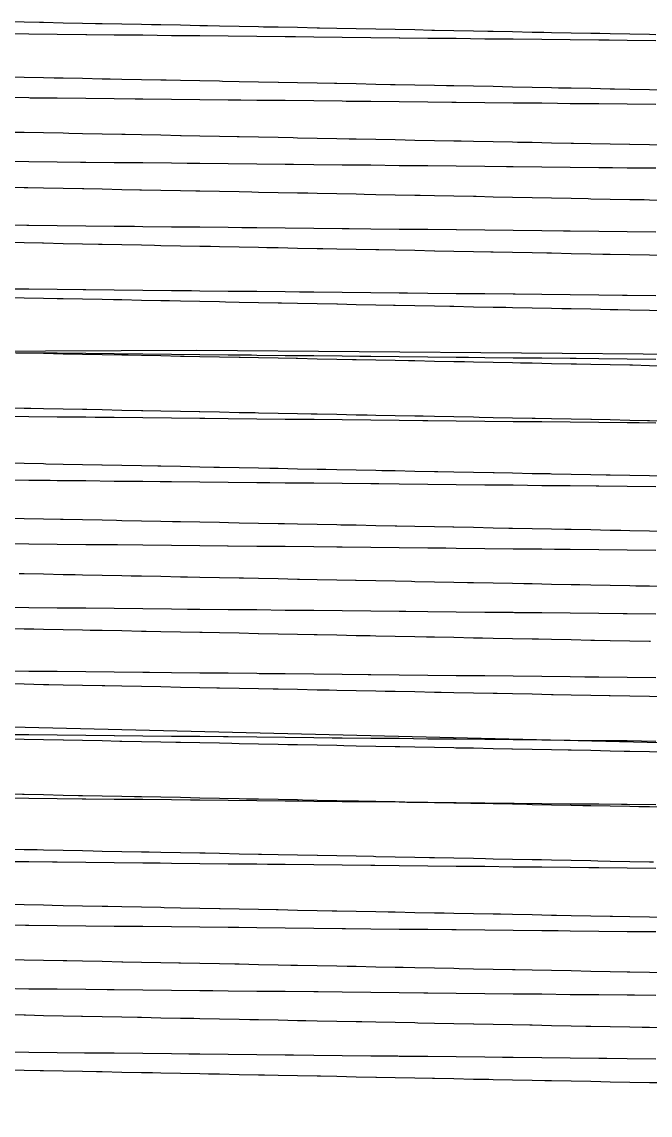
# Model space of a CAD drawing. Header units: metres. Extents: x 0 to 7092, y 40 to 458.
# Drawn here: x 2769.3 to 2839, y 40 to 161.4 of the extents above; entities that cross this region are included whole.
import ezdxf

# ---------------------------------------------------------------- set-up
doc = ezdxf.new("R2010")
doc.units = ezdxf.units.M

msp = doc.modelspace()

# ---------------------------------------------------------------- linework, layer by layer
at = {"color": 1}
msp.add_lwpolyline([(2729.84, 124.64), (2788.71, 124.92), (2788.71, 124.92), (2788.71, 124.92), (2788.71, 124.92), (2788.71, 124.92), (2842.74, 124.45), (2842.74, 124.45), (2842.74, 124.45), (2842.74, 124.45), (2842.74, 124.45), (2842.74, 124.45), (2901.48, 122.57), (2901.48, 122.57), (2901.48, 122.57), (2901.48, 122.57), (2901.48, 122.57), (2965.46, 123.41)], dxfattribs=at)
at = {"layer": 'Contour_Level_10'}
for points in [[(2841.07, 141.52), (2838.91, 141.57), (2838.34, 141.58), (2836.74, 141.61), (2834.57, 141.65), (2832.4, 141.69), (2832.12, 141.7), (2830.23, 141.74), (2828.06, 141.78), (2825.9, 141.82), (2825.9, 141.82), (2823.73, 141.87), (2821.56, 141.91), (2819.68, 141.95), (2819.39, 141.95), (2817.22, 141.99), (2815.06, 142.04), (2813.46, 142.07), (2812.89, 142.08), (2810.72, 142.12), (2808.55, 142.17), (2807.25, 142.19), (2806.38, 142.21), (2804.22, 142.25), (2802.05, 142.3), (2801.03, 142.32), (2799.88, 142.34), (2797.71, 142.38), (2795.54, 142.42), (2794.81, 142.44), (2793.38, 142.47), (2791.21, 142.51), (2789.04, 142.55), (2788.59, 142.56), (2786.87, 142.6), (2784.7, 142.64), (2782.54, 142.68), (2782.37, 142.68), (2780.37, 142.72), (2778.2, 142.77), (2776.15, 142.81), (2776.03, 142.81), (2773.86, 142.85), (2771.7, 142.9), (2769.94, 142.93), (2769.53, 142.94), (2767.36, 142.98)], [(2839.62, 102.68), (2836.45, 102.71), (2833.29, 102.74), (2830.13, 102.77), (2828.39, 102.79), (2826.97, 102.81), (2823.81, 102.84), (2820.64, 102.87), (2817.48, 102.9), (2816.34, 102.92), (2814.32, 102.94), (2811.16, 102.97), (2808, 103), (2804.84, 103.03), (2804.24, 103.04), (2801.67, 103.07), (2798.51, 103.1), (2795.35, 103.13), (2792.19, 103.16), (2792.1, 103.16), (2789.03, 103.19), (2785.87, 103.23), (2782.7, 103.26), (2779.9, 103.29), (2779.54, 103.29), (2776.38, 103.32), (2773.22, 103.35), (2770.06, 103.38), (2767.66, 103.41)]]:
    msp.add_lwpolyline(points, dxfattribs=at)
at = {"layer": 'Contour_Level_11'}
for points in [[(2839.98, 135.42), (2838.91, 135.44), (2836.74, 135.48), (2834.57, 135.53), (2833.76, 135.54), (2832.4, 135.57), (2830.23, 135.61), (2828.06, 135.66), (2827.54, 135.67), (2825.9, 135.7), (2823.73, 135.74), (2821.56, 135.79), (2821.32, 135.79), (2819.39, 135.83), (2817.22, 135.87), (2815.11, 135.91), (2815.06, 135.91), (2812.89, 135.96), (2810.72, 136), (2808.89, 136.04), (2808.55, 136.04), (2806.38, 136.09), (2804.22, 136.13), (2802.67, 136.16), (2802.05, 136.17), (2799.88, 136.21), (2797.71, 136.26), (2796.45, 136.28), (2795.54, 136.3), (2793.38, 136.34), (2791.21, 136.39), (2790.23, 136.41), (2789.04, 136.43), (2786.87, 136.47), (2784.7, 136.51), (2784.01, 136.53), (2782.54, 136.56), (2780.37, 136.6), (2778.2, 136.64), (2777.8, 136.65), (2776.03, 136.69), (2773.86, 136.73), (2771.7, 136.77), (2771.58, 136.77), (2769.53, 136.82), (2767.36, 136.86)], [(2839.62, 95.61), (2836.45, 95.65), (2835.98, 95.65), (2833.29, 95.68), (2830.13, 95.71), (2826.97, 95.74), (2823.96, 95.77), (2823.81, 95.78), (2820.64, 95.81), (2817.48, 95.84), (2814.32, 95.87), (2811.9, 95.9), (2811.16, 95.91), (2808, 95.94), (2804.84, 95.97), (2801.67, 96), (2799.8, 96.02), (2798.51, 96.03), (2795.35, 96.07), (2792.19, 96.1), (2789.03, 96.13), (2787.65, 96.14), (2785.87, 96.16), (2782.7, 96.19), (2779.54, 96.23), (2776.38, 96.26), (2775.45, 96.27), (2773.22, 96.29), (2770.06, 96.32), (2766.89, 96.35)]]:
    msp.add_lwpolyline(points, dxfattribs=at)
at = {"layer": 'Contour_Level_12'}
for points in [[(2841.07, 129.28), (2838.91, 129.32), (2836.74, 129.36), (2835.4, 129.39), (2834.57, 129.4), (2832.4, 129.45), (2830.23, 129.49), (2829.18, 129.51), (2828.06, 129.53), (2825.9, 129.58), (2823.73, 129.62), (2822.97, 129.63), (2821.56, 129.66), (2819.39, 129.7), (2817.22, 129.75), (2816.75, 129.76), (2815.06, 129.79), (2812.89, 129.83), (2810.72, 129.88), (2810.53, 129.88), (2808.55, 129.92), (2806.38, 129.96), (2804.31, 130), (2804.22, 130), (2802.05, 130.05), (2799.88, 130.09), (2798.09, 130.13), (2797.71, 130.13), (2795.54, 130.18), (2793.38, 130.22), (2791.87, 130.25), (2791.21, 130.26), (2789.04, 130.31), (2786.87, 130.35), (2785.66, 130.37), (2784.7, 130.39), (2782.54, 130.43), (2780.37, 130.48), (2779.44, 130.5), (2778.2, 130.52), (2776.03, 130.56), (2773.86, 130.61), (2773.22, 130.62), (2771.7, 130.65), (2769.53, 130.69), (2767.36, 130.73)], [(2839.62, 88.55), (2836.45, 88.59), (2833.29, 88.62), (2831.75, 88.63), (2830.13, 88.65), (2826.97, 88.68), (2823.81, 88.72), (2820.64, 88.75), (2819.74, 88.76), (2817.48, 88.78), (2814.32, 88.81), (2811.16, 88.84), (2808, 88.88), (2807.69, 88.88), (2804.84, 88.91), (2801.67, 88.94), (2798.51, 88.97), (2795.6, 89), (2795.35, 89.01), (2792.19, 89.04), (2789.03, 89.07), (2785.87, 89.1), (2783.46, 89.13), (2782.7, 89.13), (2779.54, 89.17), (2776.38, 89.2), (2773.22, 89.23), (2771.28, 89.25), (2770.06, 89.26), (2766.89, 89.29)]]:
    msp.add_lwpolyline(points, dxfattribs=at)
at = {"layer": 'Contour_Level_13'}
for points in [[(2841.07, 123.15), (2838.91, 123.19), (2837.04, 123.23), (2836.74, 123.24), (2834.57, 123.28), (2832.4, 123.32), (2830.83, 123.35), (2830.23, 123.37), (2828.06, 123.41), (2825.9, 123.45), (2824.61, 123.48), (2823.73, 123.49), (2821.56, 123.54), (2819.39, 123.58), (2818.39, 123.6), (2817.22, 123.62), (2815.06, 123.67), (2812.89, 123.71), (2812.17, 123.72), (2810.72, 123.75), (2808.55, 123.8), (2806.38, 123.84), (2805.95, 123.85), (2804.22, 123.88), (2802.05, 123.92), (2799.88, 123.97), (2799.73, 123.97), (2797.71, 124.01), (2795.54, 124.05), (2793.52, 124.09), (2793.38, 124.1), (2791.21, 124.14), (2789.04, 124.18), (2787.3, 124.22), (2786.87, 124.22), (2784.7, 124.27), (2782.54, 124.31), (2781.08, 124.34), (2780.37, 124.35), (2778.2, 124.4), (2776.03, 124.44), (2774.86, 124.46), (2773.86, 124.48), (2771.7, 124.53), (2769.53, 124.57), (2768.64, 124.59)], [(2839.62, 81.49), (2836.45, 81.53), (2833.29, 81.56), (2830.13, 81.59), (2827.73, 81.62), (2826.97, 81.62), (2823.81, 81.66), (2820.64, 81.69), (2817.48, 81.72), (2815.75, 81.74), (2814.32, 81.75), (2811.16, 81.79), (2808, 81.82), (2804.84, 81.85), (2803.72, 81.86), (2801.67, 81.88), (2798.51, 81.92), (2795.35, 81.95), (2792.19, 81.98), (2791.66, 81.98), (2789.03, 82.01), (2785.87, 82.04), (2782.7, 82.08), (2779.56, 82.11), (2779.54, 82.11), (2776.38, 82.14), (2773.22, 82.17), (2770.06, 82.2), (2767.43, 82.23)]]:
    msp.add_lwpolyline(points, dxfattribs=at)
at = {"layer": 'Contour_Level_14'}
for points in [[(2841.07, 117.03), (2838.91, 117.07), (2838.69, 117.08), (2836.74, 117.11), (2834.57, 117.16), (2832.47, 117.2), (2832.4, 117.2), (2830.23, 117.24), (2828.06, 117.29), (2826.25, 117.32), (2825.9, 117.33), (2823.73, 117.37), (2821.56, 117.41), (2820.03, 117.44), (2819.39, 117.46), (2817.22, 117.5), (2815.06, 117.54), (2813.81, 117.57), (2812.89, 117.59), (2810.72, 117.63), (2808.55, 117.67), (2807.59, 117.69), (2806.38, 117.71), (2804.22, 117.76), (2802.05, 117.8), (2801.38, 117.81), (2799.88, 117.84), (2797.71, 117.89), (2795.54, 117.93), (2795.16, 117.94), (2793.38, 117.97), (2791.21, 118.02), (2789.04, 118.06), (2788.94, 118.06), (2786.87, 118.1), (2784.7, 118.14), (2782.72, 118.18), (2782.54, 118.19), (2780.37, 118.23), (2778.2, 118.27), (2776.5, 118.31), (2776.03, 118.32), (2773.86, 118.36), (2771.7, 118.4), (2770.29, 118.43), (2769.53, 118.44), (2767.36, 118.49)], [(2839.62, 74.44), (2836.45, 74.47), (2835.83, 74.47), (2833.29, 74.5), (2830.13, 74.53), (2826.97, 74.57), (2823.92, 74.6), (2823.81, 74.6), (2820.64, 74.63), (2817.48, 74.66), (2814.32, 74.7), (2811.98, 74.72), (2811.16, 74.73), (2808, 74.76), (2804.84, 74.79), (2801.67, 74.83), (2800.01, 74.84), (2798.51, 74.86), (2795.35, 74.89), (2792.19, 74.92), (2789.03, 74.96), (2788, 74.97), (2785.87, 74.99), (2782.7, 75.02), (2779.54, 75.05), (2776.38, 75.09), (2775.96, 75.09), (2773.22, 75.12), (2770.06, 75.15), (2766.89, 75.18)]]:
    msp.add_lwpolyline(points, dxfattribs=at)
at = {"layer": 'Contour_Level_15'}
for points in [[(2840.33, 110.92), (2838.91, 110.95), (2836.74, 110.99), (2834.57, 111.03), (2834.11, 111.04), (2832.4, 111.08), (2830.23, 111.12), (2828.06, 111.16), (2827.89, 111.17), (2825.9, 111.2), (2823.73, 111.25), (2821.67, 111.29), (2821.56, 111.29), (2819.39, 111.33), (2817.22, 111.38), (2815.45, 111.41), (2815.06, 111.42), (2812.89, 111.46), (2810.72, 111.51), (2809.24, 111.53), (2808.55, 111.55), (2806.38, 111.59), (2804.22, 111.63), (2803.02, 111.66), (2802.05, 111.68), (2799.88, 111.72), (2797.71, 111.76), (2796.8, 111.78), (2795.54, 111.81), (2793.38, 111.85), (2791.21, 111.89), (2790.58, 111.9), (2789.04, 111.93), (2786.87, 111.98), (2784.7, 112.02), (2784.36, 112.03), (2782.54, 112.06), (2780.37, 112.11), (2778.2, 112.15), (2778.15, 112.15), (2776.03, 112.19), (2773.86, 112.23), (2771.93, 112.27), (2771.7, 112.28), (2769.53, 112.32), (2767.36, 112.36)], [(2839.62, 67.38), (2836.45, 67.41), (2833.29, 67.45), (2832.2, 67.46), (2830.13, 67.48), (2826.97, 67.51), (2823.81, 67.54), (2820.64, 67.58), (2820.34, 67.58), (2817.48, 67.61), (2814.32, 67.64), (2811.16, 67.67), (2808.46, 67.7), (2808, 67.71), (2804.84, 67.74), (2801.67, 67.77), (2798.51, 67.81), (2796.55, 67.83), (2795.35, 67.84), (2792.19, 67.87), (2789.03, 67.9), (2785.87, 67.94), (2784.62, 67.95), (2782.7, 67.97), (2779.54, 68), (2776.38, 68.03), (2773.22, 68.07), (2772.67, 68.07), (2770.06, 68.1), (2766.89, 68.13)]]:
    msp.add_lwpolyline(points, dxfattribs=at)
at = {"layer": 'Contour_Level_16'}
for points in [[(2841.07, 104.78), (2838.91, 104.82), (2836.74, 104.87), (2835.75, 104.89), (2834.57, 104.91), (2832.4, 104.95), (2830.23, 105), (2829.53, 105.01), (2828.06, 105.04), (2825.9, 105.08), (2823.73, 105.12), (2823.32, 105.13), (2821.56, 105.17), (2819.39, 105.21), (2817.22, 105.25), (2817.1, 105.26), (2815.06, 105.3), (2812.89, 105.34), (2810.88, 105.38), (2810.72, 105.38), (2808.55, 105.42), (2806.38, 105.47), (2804.66, 105.5), (2804.22, 105.51), (2802.05, 105.55), (2799.88, 105.6), (2798.44, 105.62), (2797.71, 105.64), (2795.54, 105.68), (2793.38, 105.72), (2792.22, 105.75), (2791.21, 105.77), (2789.04, 105.81), (2786.87, 105.85), (2786.01, 105.87), (2784.7, 105.9), (2782.54, 105.94), (2780.37, 105.98), (2779.79, 105.99), (2778.2, 106.03), (2776.03, 106.07), (2773.86, 106.11), (2773.57, 106.12), (2771.7, 106.15), (2769.53, 106.2), (2767.36, 106.24)], [(2839.62, 60.33), (2836.45, 60.36), (2833.29, 60.39), (2830.13, 60.42), (2828.78, 60.44), (2826.97, 60.46), (2823.81, 60.49), (2820.64, 60.52), (2817.48, 60.56), (2816.99, 60.56), (2814.32, 60.59), (2811.16, 60.62), (2808, 60.66), (2805.19, 60.68), (2804.84, 60.69), (2801.67, 60.72), (2798.51, 60.75), (2795.35, 60.79), (2793.37, 60.81), (2792.19, 60.82), (2789.03, 60.85), (2785.87, 60.89), (2782.7, 60.92), (2781.54, 60.93), (2779.54, 60.95), (2776.38, 60.98), (2773.22, 61.02), (2770.06, 61.05), (2769.7, 61.05), (2766.89, 61.08)]]:
    msp.add_lwpolyline(points, dxfattribs=at)
at = {"layer": 'Contour_Level_17'}
for points in [[(2841.07, 98.66), (2838.91, 98.7), (2837.39, 98.73), (2836.74, 98.74), (2834.57, 98.79), (2832.4, 98.83), (2831.18, 98.85), (2830.23, 98.87), (2828.06, 98.91), (2825.9, 98.96), (2824.96, 98.98), (2823.73, 99), (2821.56, 99.04), (2819.39, 99.09), (2818.74, 99.1), (2817.22, 99.13), (2815.06, 99.17), (2812.89, 99.21), (2812.52, 99.22), (2810.72, 99.26), (2808.55, 99.3), (2806.38, 99.34), (2806.3, 99.35), (2804.22, 99.39), (2802.05, 99.43), (2800.08, 99.47), (2799.88, 99.47), (2797.71, 99.52), (2795.54, 99.56), (2793.87, 99.59), (2793.38, 99.6), (2791.21, 99.64), (2789.04, 99.69), (2787.65, 99.71), (2786.87, 99.73), (2784.7, 99.77), (2782.54, 99.82), (2781.43, 99.84), (2780.37, 99.86), (2778.2, 99.9), (2776.03, 99.94), (2775.21, 99.96), (2773.86, 99.99), (2771.7, 100.03), (2769.53, 100.07), (2768.99, 100.08)], [(2839.62, 53.27), (2837.27, 53.3), (2836.45, 53.31), (2833.29, 53.34), (2830.13, 53.37), (2826.97, 53.41), (2825.58, 53.42), (2823.81, 53.44), (2820.64, 53.47), (2817.48, 53.51), (2814.32, 53.54), (2813.88, 53.54), (2811.16, 53.57), (2808, 53.61), (2804.84, 53.64), (2802.17, 53.67), (2801.67, 53.67), (2798.51, 53.71), (2795.35, 53.74), (2792.19, 53.77), (2790.46, 53.79), (2789.03, 53.8), (2785.87, 53.84), (2782.7, 53.87), (2779.54, 53.9), (2778.75, 53.91), (2776.38, 53.94), (2773.22, 53.97), (2770.06, 54), (2767.05, 54.04)]]:
    msp.add_lwpolyline(points, dxfattribs=at)
at = {"layer": 'Contour_Level_18'}
for points in [[(2839.04, 92.57), (2838.91, 92.58), (2836.74, 92.62), (2834.57, 92.66), (2832.82, 92.7), (2832.4, 92.7), (2830.23, 92.75), (2828.06, 92.79), (2826.6, 92.82), (2825.9, 92.83), (2823.73, 92.88), (2821.56, 92.92), (2820.38, 92.94), (2819.39, 92.96), (2817.22, 93.01), (2815.06, 93.05), (2814.16, 93.07), (2812.89, 93.09), (2810.72, 93.13), (2808.55, 93.18), (2807.94, 93.19), (2806.38, 93.22), (2804.22, 93.26), (2802.05, 93.31), (2801.73, 93.31), (2799.88, 93.35), (2797.71, 93.39), (2795.54, 93.43), (2795.51, 93.44), (2793.38, 93.48), (2791.21, 93.52), (2789.29, 93.56), (2789.04, 93.56), (2786.87, 93.61), (2784.7, 93.65), (2783.07, 93.68), (2782.54, 93.69), (2780.37, 93.74), (2778.2, 93.78), (2776.85, 93.8), (2776.03, 93.82), (2773.86, 93.86), (2771.7, 93.91), (2770.63, 93.93), (2769.53, 93.95), (2767.36, 93.99)], [(2839.62, 46.22), (2836.45, 46.26), (2834.2, 46.28), (2833.29, 46.29), (2830.13, 46.32), (2826.97, 46.36), (2823.81, 46.39), (2822.61, 46.4), (2820.64, 46.42), (2817.48, 46.46), (2814.32, 46.49), (2811.16, 46.52), (2811, 46.53), (2808, 46.56), (2804.84, 46.59), (2801.67, 46.62), (2799.41, 46.65), (2798.51, 46.66), (2795.35, 46.69), (2792.19, 46.73), (2789.03, 46.76), (2787.82, 46.77), (2785.87, 46.79), (2782.7, 46.83), (2779.54, 46.86), (2776.38, 46.89), (2776.25, 46.89), (2773.22, 46.93), (2770.06, 46.96), (2766.89, 46.99)]]:
    msp.add_lwpolyline(points, dxfattribs=at)
at = {"layer": 'Contour_Level_19'}
msp.add_lwpolyline([(2840.68, 86.42), (2838.91, 86.45), (2836.74, 86.5), (2834.57, 86.54), (2834.46, 86.54), (2832.4, 86.58), (2830.23, 86.62), (2828.24, 86.66), (2828.06, 86.67), (2825.9, 86.71), (2823.73, 86.75), (2822.02, 86.79), (2821.56, 86.8), (2819.39, 86.84), (2817.22, 86.88), (2815.8, 86.91), (2815.06, 86.92), (2812.89, 86.97), (2810.72, 87.01), (2809.59, 87.03), (2808.55, 87.05), (2806.38, 87.1), (2804.22, 87.14), (2803.37, 87.16), (2802.05, 87.18), (2799.88, 87.23), (2797.71, 87.27), (2797.15, 87.28), (2795.54, 87.31), (2793.38, 87.35), (2791.21, 87.4), (2790.93, 87.4), (2789.04, 87.44), (2786.87, 87.48), (2784.71, 87.53), (2784.7, 87.53), (2782.54, 87.57), (2780.37, 87.61), (2778.49, 87.65), (2778.2, 87.65), (2776.03, 87.7), (2773.86, 87.74), (2772.28, 87.77), (2771.7, 87.78), (2769.53, 87.83), (2767.36, 87.87)], dxfattribs=at)
at = {"layer": 'Contour_Level_2'}
msp.add_lwpolyline([(2839.62, 159.25), (2836.45, 159.28), (2834.44, 159.31), (2833.29, 159.32), (2830.13, 159.35), (2826.97, 159.39), (2823.81, 159.42), (2822.83, 159.43), (2820.64, 159.45), (2817.48, 159.49), (2814.32, 159.52), (2811.23, 159.55), (2811.16, 159.55), (2808, 159.59), (2804.84, 159.62), (2801.67, 159.65), (2799.63, 159.68), (2798.51, 159.69), (2795.35, 159.72), (2792.19, 159.75), (2789.03, 159.79), (2788.05, 159.8), (2785.87, 159.82), (2782.7, 159.86), (2779.54, 159.89), (2776.49, 159.92), (2776.38, 159.92), (2773.22, 159.96), (2770.06, 159.99), (2766.89, 160.02)], dxfattribs=at)
at = {"layer": 'Contour_Level_20'}
msp.add_lwpolyline([(2841.07, 80.29), (2838.91, 80.33), (2836.74, 80.37), (2836.1, 80.38), (2834.57, 80.41), (2832.4, 80.46), (2830.23, 80.5), (2829.88, 80.51), (2828.06, 80.54), (2825.9, 80.59), (2823.73, 80.63), (2823.66, 80.63), (2821.56, 80.67), (2819.39, 80.72), (2817.45, 80.75), (2817.22, 80.76), (2815.06, 80.8), (2812.89, 80.84), (2811.23, 80.88), (2810.72, 80.89), (2808.55, 80.93), (2806.38, 80.97), (2805.01, 81), (2804.22, 81.02), (2802.05, 81.06), (2799.88, 81.1), (2798.79, 81.12), (2797.71, 81.14), (2795.54, 81.19), (2793.38, 81.23), (2792.57, 81.25), (2791.21, 81.27), (2789.04, 81.32), (2786.87, 81.36), (2786.35, 81.37), (2784.7, 81.4), (2782.54, 81.44), (2780.37, 81.49), (2780.14, 81.49), (2778.2, 81.53), (2776.03, 81.57), (2773.92, 81.62), (2773.86, 81.62), (2771.7, 81.66), (2769.53, 81.7), (2767.7, 81.74)], dxfattribs=at)
at = {"layer": 'Contour_Level_21'}
for points in [[(2418.3, 91.48), (4565.81, 40)], [(2841.07, 74.16), (2838.91, 74.21), (2837.74, 74.23), (2836.74, 74.25), (2834.57, 74.29), (2832.4, 74.33), (2831.52, 74.35), (2830.23, 74.38), (2828.06, 74.42), (2825.9, 74.46), (2825.31, 74.47), (2823.73, 74.51), (2821.56, 74.55), (2819.39, 74.59), (2819.09, 74.6), (2817.22, 74.63), (2815.06, 74.68), (2812.89, 74.72), (2812.87, 74.72), (2810.72, 74.76), (2808.55, 74.81), (2806.65, 74.84), (2806.38, 74.85), (2804.22, 74.89), (2802.05, 74.93), (2800.43, 74.97), (2799.88, 74.98), (2797.71, 75.02), (2795.54, 75.06), (2794.21, 75.09), (2793.38, 75.11), (2791.21, 75.15), (2789.04, 75.19), (2788, 75.21), (2786.87, 75.24), (2784.7, 75.28), (2782.54, 75.32), (2781.78, 75.34), (2780.37, 75.36), (2778.2, 75.41), (2776.03, 75.45), (2775.56, 75.46), (2773.86, 75.49), (2771.7, 75.54), (2769.53, 75.58), (2769.34, 75.58), (2767.36, 75.62)]]:
    msp.add_lwpolyline(points, dxfattribs=at)
at = {"layer": 'Contour_Level_22'}
msp.add_lwpolyline([(2839.38, 68.07), (2838.91, 68.08), (2836.74, 68.12), (2834.57, 68.17), (2833.17, 68.2), (2832.4, 68.21), (2830.23, 68.25), (2828.06, 68.3), (2826.95, 68.32), (2825.9, 68.34), (2823.73, 68.38), (2821.56, 68.42), (2820.73, 68.44), (2819.39, 68.47), (2817.22, 68.51), (2815.06, 68.55), (2814.51, 68.56), (2812.89, 68.6), (2810.72, 68.64), (2808.55, 68.68), (2808.29, 68.69), (2806.38, 68.73), (2804.22, 68.77), (2802.07, 68.81), (2802.05, 68.81), (2799.88, 68.85), (2797.71, 68.9), (2795.86, 68.93), (2795.54, 68.94), (2793.38, 68.98), (2791.21, 69.03), (2789.64, 69.06), (2789.04, 69.07), (2786.87, 69.11), (2784.7, 69.15), (2783.42, 69.18), (2782.54, 69.2), (2780.37, 69.24), (2778.2, 69.28), (2777.2, 69.3), (2776.03, 69.33), (2773.86, 69.37), (2771.7, 69.41), (2770.98, 69.43), (2769.53, 69.46), (2767.36, 69.5)], dxfattribs=at)
at = {"layer": 'Contour_Level_23'}
msp.add_lwpolyline([(2841.03, 61.92), (2838.91, 61.96), (2836.74, 62), (2834.81, 62.04), (2834.57, 62.04), (2832.4, 62.09), (2830.23, 62.13), (2828.59, 62.16), (2828.06, 62.17), (2825.9, 62.22), (2823.73, 62.26), (2822.37, 62.29), (2821.56, 62.3), (2819.39, 62.34), (2817.22, 62.39), (2816.15, 62.41), (2815.06, 62.43), (2812.89, 62.47), (2810.72, 62.52), (2809.94, 62.53), (2808.55, 62.56), (2806.38, 62.6), (2804.22, 62.64), (2803.72, 62.65), (2802.05, 62.69), (2799.88, 62.73), (2797.71, 62.77), (2797.5, 62.78), (2795.54, 62.82), (2793.38, 62.86), (2791.28, 62.9), (2791.21, 62.9), (2789.04, 62.95), (2786.87, 62.99), (2785.06, 63.02), (2784.7, 63.03), (2782.54, 63.07), (2780.37, 63.12), (2778.84, 63.15), (2778.2, 63.16), (2776.03, 63.2), (2773.86, 63.25), (2772.63, 63.27), (2771.7, 63.29), (2769.53, 63.33), (2767.36, 63.37)], dxfattribs=at)
at = {"layer": 'Contour_Level_24'}
msp.add_lwpolyline([(2841.07, 55.79), (2838.91, 55.83), (2836.74, 55.88), (2836.45, 55.88), (2834.57, 55.92), (2832.4, 55.96), (2830.23, 56.01), (2830.23, 56.01), (2828.06, 56.05), (2825.9, 56.09), (2824.01, 56.13), (2823.73, 56.13), (2821.56, 56.18), (2819.39, 56.22), (2817.8, 56.25), (2817.22, 56.26), (2815.06, 56.31), (2812.89, 56.35), (2811.58, 56.38), (2810.72, 56.39), (2808.55, 56.44), (2806.38, 56.48), (2805.36, 56.5), (2804.22, 56.52), (2802.05, 56.56), (2799.88, 56.61), (2799.14, 56.62), (2797.71, 56.65), (2795.54, 56.69), (2793.38, 56.74), (2792.92, 56.74), (2791.21, 56.78), (2789.04, 56.82), (2786.87, 56.86), (2786.7, 56.87), (2784.7, 56.91), (2782.54, 56.95), (2780.49, 56.99), (2780.37, 56.99), (2778.2, 57.04), (2776.03, 57.08), (2774.27, 57.11), (2773.86, 57.12), (2771.7, 57.17), (2769.53, 57.21), (2768.05, 57.24)], dxfattribs=at)
at = {"layer": 'Contour_Level_25'}
msp.add_lwpolyline([(2841.07, 49.67), (2838.91, 49.71), (2838.09, 49.73), (2836.74, 49.75), (2834.57, 49.8), (2832.4, 49.84), (2831.87, 49.85), (2830.23, 49.88), (2828.06, 49.93), (2825.9, 49.97), (2825.66, 49.97), (2823.73, 50.01), (2821.56, 50.05), (2819.44, 50.1), (2819.39, 50.1), (2817.22, 50.14), (2815.06, 50.18), (2813.22, 50.22), (2812.89, 50.23), (2810.72, 50.27), (2808.55, 50.31), (2807, 50.34), (2806.38, 50.35), (2804.22, 50.4), (2802.05, 50.44), (2800.78, 50.47), (2799.88, 50.48), (2797.71, 50.53), (2795.54, 50.57), (2794.56, 50.59), (2793.38, 50.61), (2791.21, 50.66), (2789.04, 50.7), (2788.35, 50.71), (2786.87, 50.74), (2784.7, 50.78), (2782.54, 50.83), (2782.13, 50.83), (2780.37, 50.87), (2778.2, 50.91), (2776.03, 50.96), (2775.91, 50.96), (2773.86, 51), (2771.7, 51.04), (2769.69, 51.08), (2769.53, 51.08), (2767.36, 51.13)], dxfattribs=at)
at = {"layer": 'Contour_Level_26'}
msp.add_lwpolyline([(2839.73, 43.57), (2838.91, 43.59), (2836.74, 43.63), (2834.57, 43.67), (2833.52, 43.69), (2832.4, 43.72), (2830.23, 43.76), (2828.06, 43.8), (2827.3, 43.82), (2825.9, 43.84), (2823.73, 43.89), (2821.56, 43.93), (2821.08, 43.94), (2819.39, 43.97), (2817.22, 44.02), (2815.06, 44.06), (2814.86, 44.06), (2812.89, 44.1), (2810.72, 44.15), (2808.64, 44.19), (2808.55, 44.19), (2806.38, 44.23), (2804.22, 44.27), (2802.42, 44.31), (2802.05, 44.32), (2799.88, 44.36), (2797.71, 44.4), (2796.21, 44.43), (2795.54, 44.45), (2793.38, 44.49), (2791.21, 44.53), (2789.99, 44.56), (2789.04, 44.57), (2786.87, 44.62), (2784.7, 44.66), (2783.77, 44.68), (2782.54, 44.7), (2780.37, 44.75), (2778.2, 44.79), (2777.55, 44.8), (2776.03, 44.83), (2773.86, 44.87), (2771.7, 44.92), (2771.33, 44.92), (2769.53, 44.96), (2767.36, 45)], dxfattribs=at)
at = {"layer": 'Contour_Level_3'}
msp.add_lwpolyline([(2839.62, 152.17), (2836.45, 152.21), (2833.29, 152.24), (2830.13, 152.27), (2828.7, 152.29), (2826.97, 152.31), (2823.81, 152.34), (2820.64, 152.37), (2817.48, 152.41), (2816.99, 152.41), (2814.32, 152.44), (2811.16, 152.47), (2808, 152.51), (2805.28, 152.53), (2804.84, 152.54), (2801.67, 152.57), (2798.51, 152.61), (2795.35, 152.64), (2793.57, 152.66), (2792.19, 152.67), (2789.03, 152.71), (2785.87, 152.74), (2782.7, 152.77), (2781.87, 152.78), (2779.54, 152.81), (2776.38, 152.84), (2773.22, 152.87), (2770.19, 152.9), (2770.06, 152.91), (2766.89, 152.94)], dxfattribs=at)
at = {"layer": 'Contour_Level_4'}
msp.add_lwpolyline([(2839.62, 145.1), (2836.45, 145.13), (2834.83, 145.15), (2833.29, 145.16), (2830.13, 145.2), (2826.97, 145.23), (2823.81, 145.26), (2823.05, 145.27), (2820.64, 145.3), (2817.48, 145.33), (2814.32, 145.36), (2811.25, 145.39), (2811.16, 145.39), (2808, 145.43), (2804.84, 145.46), (2801.67, 145.49), (2799.43, 145.52), (2798.51, 145.53), (2795.35, 145.56), (2792.19, 145.59), (2789.03, 145.62), (2787.61, 145.64), (2785.87, 145.66), (2782.7, 145.69), (2779.54, 145.72), (2776.38, 145.76), (2775.79, 145.76), (2773.22, 145.79), (2770.06, 145.82), (2766.89, 145.86)], dxfattribs=at)
at = {"layer": 'Contour_Level_5'}
msp.add_lwpolyline([(2839.62, 138.02), (2836.45, 138.06), (2833.29, 138.09), (2830.13, 138.12), (2829.37, 138.13), (2826.97, 138.15), (2823.81, 138.19), (2820.64, 138.22), (2817.5, 138.25), (2817.48, 138.25), (2814.32, 138.29), (2811.16, 138.32), (2808, 138.35), (2805.61, 138.38), (2804.84, 138.38), (2801.67, 138.42), (2798.51, 138.45), (2795.35, 138.48), (2793.7, 138.5), (2792.19, 138.51), (2789.03, 138.55), (2785.87, 138.58), (2782.7, 138.61), (2781.77, 138.62), (2779.54, 138.64), (2776.38, 138.68), (2773.22, 138.71), (2770.06, 138.74), (2769.83, 138.74), (2766.89, 138.77)], dxfattribs=at)
at = {"layer": 'Contour_Level_6'}
msp.add_lwpolyline([(2839.62, 130.95), (2836.45, 130.98), (2835.94, 130.99), (2833.29, 131.02), (2830.13, 131.05), (2826.97, 131.08), (2824.03, 131.11), (2823.81, 131.11), (2820.64, 131.15), (2817.48, 131.18), (2814.32, 131.21), (2812.08, 131.23), (2811.16, 131.24), (2808, 131.28), (2804.84, 131.31), (2801.67, 131.34), (2800.1, 131.36), (2798.51, 131.37), (2795.35, 131.41), (2792.19, 131.44), (2789.03, 131.47), (2788.1, 131.48), (2785.87, 131.5), (2782.7, 131.54), (2779.54, 131.57), (2776.38, 131.6), (2776.07, 131.6), (2773.22, 131.63), (2770.06, 131.67), (2766.89, 131.7)], dxfattribs=at)
at = {"layer": 'Contour_Level_7'}
for points in [[(2839.63, 159.92), (2838.91, 159.94), (2836.74, 159.98), (2834.57, 160.02), (2833.41, 160.05), (2832.4, 160.07), (2830.23, 160.11), (2828.06, 160.15), (2827.19, 160.17), (2825.9, 160.19), (2823.73, 160.24), (2821.56, 160.28), (2820.97, 160.29), (2819.39, 160.32), (2817.22, 160.37), (2815.06, 160.41), (2814.76, 160.41), (2812.89, 160.45), (2810.72, 160.49), (2808.55, 160.54), (2808.54, 160.54), (2806.38, 160.58), (2804.22, 160.62), (2802.32, 160.66), (2802.05, 160.67), (2799.88, 160.71), (2797.71, 160.75), (2796.1, 160.78), (2795.54, 160.79), (2793.38, 160.84), (2791.21, 160.88), (2789.88, 160.91), (2789.04, 160.92), (2786.87, 160.97), (2784.7, 161.01), (2783.67, 161.03), (2782.54, 161.05), (2780.37, 161.1), (2778.2, 161.14), (2777.45, 161.15), (2776.03, 161.18), (2773.86, 161.22), (2771.7, 161.27), (2771.23, 161.28), (2769.53, 161.31), (2767.36, 161.35)], [(2839.62, 123.88), (2836.45, 123.91), (2833.29, 123.94), (2830.8, 123.97), (2830.13, 123.98), (2826.97, 124.01), (2823.81, 124.04), (2820.64, 124.07), (2818.82, 124.09), (2817.48, 124.11), (2814.32, 124.14), (2811.16, 124.17), (2808, 124.2), (2806.8, 124.22), (2804.84, 124.24), (2801.67, 124.27), (2798.51, 124.3), (2795.35, 124.33), (2794.75, 124.34), (2792.19, 124.37), (2789.03, 124.4), (2785.87, 124.43), (2782.7, 124.46), (2782.66, 124.46), (2779.54, 124.49), (2776.38, 124.53), (2773.22, 124.56), (2770.55, 124.59), (2770.06, 124.59), (2766.89, 124.62)]]:
    msp.add_lwpolyline(points, dxfattribs=at)
at = {"layer": 'Contour_Level_8'}
for points in [[(2841.07, 153.77), (2838.91, 153.81), (2836.74, 153.86), (2835.05, 153.89), (2834.57, 153.9), (2832.4, 153.94), (2830.23, 153.98), (2828.83, 154.01), (2828.06, 154.03), (2825.9, 154.07), (2823.73, 154.11), (2822.62, 154.14), (2821.56, 154.16), (2819.39, 154.2), (2817.22, 154.24), (2816.4, 154.26), (2815.06, 154.28), (2812.89, 154.33), (2810.72, 154.37), (2810.18, 154.38), (2808.55, 154.41), (2806.38, 154.46), (2804.22, 154.5), (2803.96, 154.5), (2802.05, 154.54), (2799.88, 154.59), (2797.74, 154.63), (2797.71, 154.63), (2795.54, 154.67), (2793.38, 154.71), (2791.53, 154.75), (2791.21, 154.76), (2789.04, 154.8), (2786.87, 154.84), (2785.31, 154.87), (2784.7, 154.89), (2782.54, 154.93), (2780.37, 154.97), (2779.09, 155), (2778.2, 155.01), (2776.03, 155.06), (2773.86, 155.1), (2772.87, 155.12), (2771.7, 155.14), (2769.53, 155.19), (2767.36, 155.23)], [(2839.62, 116.81), (2837.79, 116.83), (2836.45, 116.84), (2833.29, 116.88), (2830.13, 116.91), (2826.97, 116.94), (2825.8, 116.95), (2823.81, 116.97), (2820.64, 117), (2817.48, 117.04), (2814.32, 117.07), (2813.77, 117.08), (2811.16, 117.1), (2808, 117.13), (2804.84, 117.17), (2801.7, 117.2), (2801.67, 117.2), (2798.51, 117.23), (2795.35, 117.26), (2792.19, 117.29), (2789.58, 117.32), (2789.03, 117.33), (2785.87, 117.36), (2782.7, 117.39), (2779.54, 117.42), (2777.43, 117.44), (2776.38, 117.46), (2773.22, 117.49), (2770.06, 117.52), (2766.89, 117.55)]]:
    msp.add_lwpolyline(points, dxfattribs=at)
at = {"layer": 'Contour_Level_9'}
for points in [[(2841.07, 147.65), (2838.91, 147.69), (2836.74, 147.73), (2836.7, 147.73), (2834.57, 147.77), (2832.4, 147.82), (2830.48, 147.86), (2830.23, 147.86), (2828.06, 147.9), (2825.9, 147.95), (2824.26, 147.98), (2823.73, 147.99), (2821.56, 148.03), (2819.39, 148.08), (2818.04, 148.1), (2817.22, 148.12), (2815.06, 148.16), (2812.89, 148.2), (2811.82, 148.23), (2810.72, 148.25), (2808.55, 148.29), (2806.38, 148.33), (2805.6, 148.35), (2804.22, 148.38), (2802.05, 148.42), (2799.88, 148.46), (2799.39, 148.47), (2797.71, 148.5), (2795.54, 148.55), (2793.38, 148.59), (2793.17, 148.59), (2791.21, 148.63), (2789.04, 148.68), (2786.95, 148.72), (2786.87, 148.72), (2784.7, 148.76), (2782.54, 148.81), (2780.73, 148.84), (2780.37, 148.85), (2778.2, 148.89), (2776.03, 148.93), (2774.51, 148.96), (2773.86, 148.98), (2771.7, 149.02), (2769.53, 149.06), (2768.29, 149.09)], [(2839.62, 109.74), (2836.45, 109.78), (2833.29, 109.81), (2833.01, 109.81), (2830.13, 109.84), (2826.97, 109.87), (2823.81, 109.91), (2820.98, 109.93), (2820.64, 109.94), (2817.48, 109.97), (2814.32, 110), (2811.16, 110.03), (2808.9, 110.06), (2808, 110.07), (2804.84, 110.1), (2801.67, 110.13), (2798.51, 110.16), (2796.79, 110.18), (2795.35, 110.19), (2792.19, 110.23), (2789.03, 110.26), (2785.87, 110.29), (2784.62, 110.3), (2782.7, 110.32), (2779.54, 110.35), (2776.38, 110.39), (2773.22, 110.42), (2772.42, 110.43), (2770.06, 110.45), (2766.89, 110.48)]]:
    msp.add_lwpolyline(points, dxfattribs=at)

doc.saveas('drawing.dxf')
